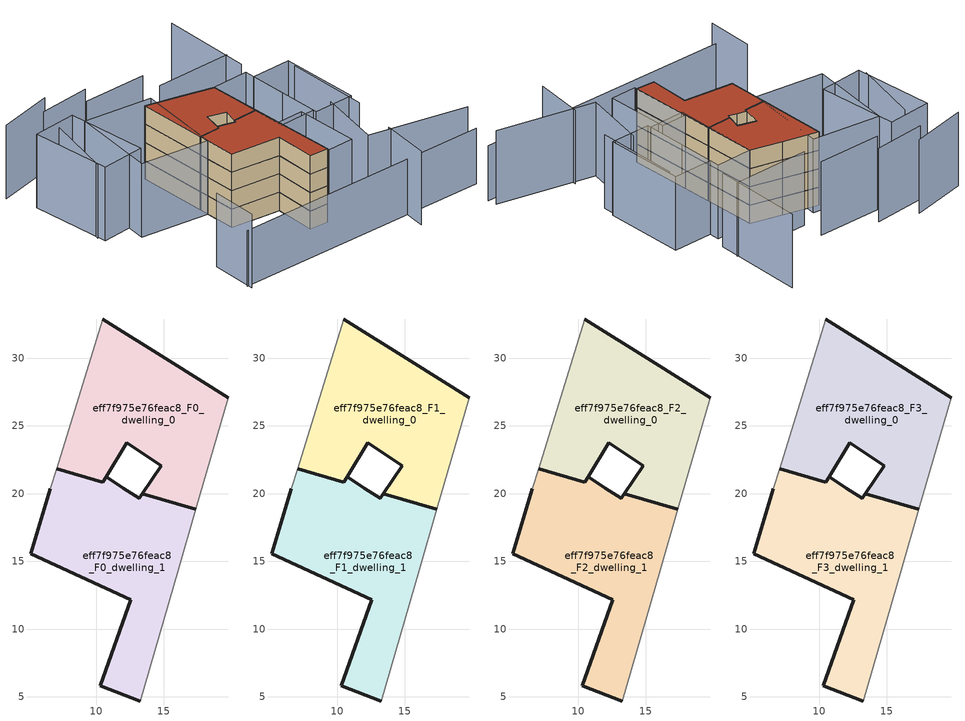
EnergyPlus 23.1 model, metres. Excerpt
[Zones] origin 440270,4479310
eff7f975e76feac8_F0_dwelling_0
 floor ground (EU_floor_Construction): 17.37,18.85 19.77,27.07 15.4,29.82 10.48,32.89 7.08,21.85 10.5,20.86 10.5,20.85 10.73,21.24 10.74,21.24 12.26,23.77 14.8,22.06 13.41,20.01 z0
 wall outside (EU_wall_Construction): 10.48,32.89 15.4,29.82 19.77,27.07 / 17.37,18.85 13.41,20.01 14.8,22.06 12.26,23.77 10.74,21.24 10.73,21.24 10.5,20.85 10.5,20.86 7.08,21.85 z0:3
 wall adiabatic (EU_wall_Construction): 7.08,21.85 10.48,32.89 / 19.77,27.07 17.37,18.85 z0:3
eff7f975e76feac8_F0_dwelling_1
 floor ground (EU_floor_Construction): 13.24,4.69 16.06,14.35 17.37,18.85 13.41,20.01 13.17,19.66 12.01,20.41 10.73,21.24 10.5,20.85 7.08,21.85 6.62,20.37 5.15,15.55 12.57,12.17 10.32,5.82 z0
 wall outside (EU_wall_Construction): 7.08,21.85 10.5,20.85 10.74,21.24 / 10.73,21.24 12.01,20.41 13.17,19.66 13.41,20.01 17.37,18.85 / 13.24,4.69 10.32,5.82 12.57,12.17 5.15,15.55 6.62,20.37 z0:3
 wall adiabatic (EU_wall_Construction): 6.62,20.37 7.08,21.85 / 17.37,18.85 16.06,14.35 13.24,4.69 z0:3
eff7f975e76feac8_F1_dwelling_0
 floor to eff7f975e76feac8_F0_dwelling_0 (EU_floor_Construction): 17.37,18.85 19.77,27.07 15.4,29.82 10.48,32.89 7.08,21.85 10.5,20.86 10.5,20.85 10.73,21.24 10.74,21.24 12.26,23.77 14.8,22.06 13.41,20.01 z3
 wall outside (EU_wall_Construction): 10.48,32.89 15.4,29.82 19.77,27.07 / 17.37,18.85 13.41,20.01 14.8,22.06 12.26,23.77 10.74,21.24 10.73,21.24 10.5,20.85 10.5,20.86 7.08,21.85 z3:6
 wall adiabatic (EU_wall_Construction): 7.08,21.85 10.48,32.89 / 19.77,27.07 17.37,18.85 z3:6
eff7f975e76feac8_F1_dwelling_1
 floor to eff7f975e76feac8_F0_dwelling_1 (EU_floor_Construction): 13.24,4.69 16.06,14.35 17.37,18.85 13.41,20.01 13.17,19.66 12.01,20.41 10.73,21.24 10.5,20.85 7.08,21.85 6.62,20.37 5.15,15.55 12.57,12.17 10.31,5.82 z3
 wall outside (EU_wall_Construction): 7.08,21.85 10.5,20.85 10.74,21.24 / 10.73,21.24 12.01,20.41 13.17,19.66 13.41,20.01 17.37,18.85 / 13.24,4.69 10.32,5.82 12.57,12.17 5.15,15.55 6.62,20.37 z3:6
 wall adiabatic (EU_wall_Construction): 6.62,20.37 7.08,21.85 / 17.37,18.85 16.06,14.35 13.24,4.69 z3:6
eff7f975e76feac8_F2_dwelling_0
 floor to eff7f975e76feac8_F1_dwelling_0 (EU_floor_Construction): 17.37,18.85 19.77,27.07 15.4,29.82 10.48,32.89 7.08,21.85 10.5,20.86 10.5,20.85 10.73,21.24 10.74,21.24 12.26,23.77 14.8,22.06 13.41,20.01 z6
 wall outside (EU_wall_Construction): 10.48,32.89 15.4,29.82 19.77,27.07 / 17.37,18.85 13.41,20.01 14.8,22.06 12.26,23.77 10.74,21.24 10.73,21.24 10.5,20.85 10.5,20.86 7.08,21.85 z6:9
 wall adiabatic (EU_wall_Construction): 7.08,21.85 10.48,32.89 / 19.77,27.07 17.37,18.85 z6:9
eff7f975e76feac8_F2_dwelling_1
 floor to eff7f975e76feac8_F1_dwelling_1 (EU_floor_Construction): 13.24,4.69 16.06,14.35 17.37,18.85 13.41,20.01 13.17,19.66 12.01,20.41 10.73,21.24 10.5,20.85 7.08,21.85 6.62,20.37 5.15,15.55 12.57,12.17 10.31,5.82 z6
 wall outside (EU_wall_Construction): 7.08,21.85 10.5,20.85 10.74,21.24 / 10.73,21.24 12.01,20.41 13.17,19.66 13.41,20.01 17.37,18.85 / 13.24,4.69 10.32,5.82 12.57,12.17 5.15,15.55 6.62,20.37 z6:9
 wall adiabatic (EU_wall_Construction): 6.62,20.37 7.08,21.85 / 17.37,18.85 16.06,14.35 13.24,4.69 z6:9
eff7f975e76feac8_F3_dwelling_0
 floor to eff7f975e76feac8_F2_dwelling_0 (EU_floor_Construction): 17.37,18.85 19.77,27.07 15.4,29.82 10.48,32.89 7.08,21.85 10.5,20.86 10.5,20.85 10.73,21.24 10.74,21.24 12.26,23.77 14.8,22.06 13.41,20.01 z9
 wall outside (EU_wall_Construction): 10.48,32.89 15.4,29.82 19.77,27.07 / 17.37,18.85 13.41,20.01 14.8,22.06 12.26,23.77 10.74,21.24 10.73,21.24 10.5,20.85 10.5,20.86 7.08,21.85 z9:12
 wall adiabatic (EU_wall_Construction): 7.08,21.85 10.48,32.89 / 19.77,27.07 17.37,18.85 z9:12
 roof outside (EU_roof_Construction): 15.4,29.82 19.77,27.07 17.37,18.85 13.41,20.01 14.8,22.06 12.26,23.77 10.74,21.24 10.73,21.24 10.5,20.85 10.5,20.86 7.08,21.85 10.48,32.89 z12
eff7f975e76feac8_F3_dwelling_1
 floor to eff7f975e76feac8_F2_dwelling_1 (EU_floor_Construction): 13.24,4.69 16.06,14.35 17.37,18.85 13.41,20.01 13.17,19.66 12.01,20.41 10.73,21.24 10.5,20.85 7.08,21.85 6.62,20.37 5.15,15.55 12.57,12.17 10.31,5.82 z9
 wall outside (EU_wall_Construction): 7.08,21.85 10.5,20.85 10.74,21.24 / 10.73,21.24 12.01,20.41 13.17,19.66 13.41,20.01 17.37,18.85 / 13.24,4.69 10.32,5.82 12.57,12.17 5.15,15.55 6.62,20.37 z9:12
 wall adiabatic (EU_wall_Construction): 6.62,20.37 7.08,21.85 / 17.37,18.85 16.06,14.35 13.24,4.69 z9:12
 roof outside (EU_roof_Construction): 17.37,18.85 16.06,14.35 13.24,4.69 10.32,5.82 12.57,12.17 5.15,15.55 6.62,20.37 7.08,21.85 10.5,20.85 10.73,21.24 12.01,20.41 13.17,19.66 13.41,20.01 z12
shading: 33.24,-6.35 19.34,1.7 / 19.34,1.7 24.7,10.95 / 26.43,7.3 30.58,20.31 / 27.15,26.99 31.99,41.19 / -0.91,40.1 -6.97,30.25 / 10.14,42.43 1.8,44.23 / 5.21,46.13 -4.06,46.95 / 28.43,30.07 16.3,33.9 / 17.44,37.36 7.32,40.53 / 19.29,-6.98 22.68,0.32 / -5.27,11.88 -7.75,4.72 / 13.14,4.35 16.06,14.35 / 16.06,14.35 20.21,13.13 / 20.21,13.13 17.3,3.14 / 17.3,3.14 13.14,4.35 / 21.22,11.24 25.09,23.77 / 25.09,23.77 31.41,21.81 / 31.41,21.81 27.54,9.29 / 27.54,9.29 21.22,11.24 / 25.56,25.28 21.4,11.83 / 21.4,11.83 15.61,13.62 / 15.61,13.62 19.77,27.07 / 19.77,27.07 25.56,25.28 / -3.53,25.1 2.43,37.91 / 2.43,37.91 12.59,33.18 / 12.59,33.18 6.62,20.37 / 6.62,20.37 -3.53,25.1 / 2.99,40.33 0.02,27.38 / 0.02,27.38 -7.02,29 / -7.02,29 -4.05,41.95 / -4.05,41.95 2.99,40.33 z0:12; -7.63,5.51 33.03,-7.83 z0:9
[Building]
EU S2 Campaign: North Axis=0; Terrain=City; Solar Distribution=FullExterior
[Site:Location]
Madrid: Latitude=40.5; Longitude=-3.5; Time Zone=1; Elevation=609
[SizingPeriod:WeatherFileDays]
AnnualSizingPeriod: Begin Month=1; Begin Day of Month=1; End Month=12; End Day of Month=31; Day of Week for Start Day=Monday; Use Weather File Daylight Saving Period=No; Use Weather File Rain and Snow Indicators=No
[MATERIAL]
EU_InternalMass_Material: Roughness=MediumRough; Thickness=0.1; Conductivity=1; Density=1800; Specific Heat=900; Thermal Absorptance=0.9; Solar Absorptance=0.7; Visible Absorptance=0.7
[MATERIAL:NOMASS] Roughness=MediumRough; Thermal Absorptance=0.9; Solar Absorptance=0.7; Visible Absorptance=0.7
Name | Thermal Resistance
EU_wall_NoMass | 1.60022
EU_roof_NoMass | 1.57597
EU_floor_NoMass | 0.470652
[CONSTRUCTION]
EU_wall_Construction: EU_wall_NoMass
EU_roof_Construction: EU_roof_NoMass
EU_floor_Construction: EU_floor_NoMass
EU_InternalMass_Construction: EU_InternalMass_Material
[ZONE] Type=1; Multiplier=1; Ceiling Height=autocalculate; Floor Area=autocalculate; Part of Total Floor Area=Yes
Name | Volume
eff7f975e76feac8_F0_dwelling_0; eff7f975e76feac8_F1_dwelling_0; eff7f975e76feac8_F2_dwelling_0; eff7f975e76feac8_F3_dwelling_0 | 294.96
eff7f975e76feac8_F0_dwelling_1; eff7f975e76feac8_F1_dwelling_1; eff7f975e76feac8_F2_dwelling_1; eff7f975e76feac8_F3_dwelling_1 | 297.026
[INTERNALMASS] Construction=EU_InternalMass_Construction
Name | Zone or ZoneList | Surface Area
eff7f975e76feac8_F0_dwelling_0_EU_InternalMass | eff7f975e76feac8_F0_dwelling_0 | 98.3197
eff7f975e76feac8_F0_dwelling_1_EU_InternalMass | eff7f975e76feac8_F0_dwelling_1 | 99.0087
eff7f975e76feac8_F1_dwelling_0_EU_InternalMass | eff7f975e76feac8_F1_dwelling_0 | 98.3197
eff7f975e76feac8_F1_dwelling_1_EU_InternalMass | eff7f975e76feac8_F1_dwelling_1 | 99.0087
eff7f975e76feac8_F2_dwelling_0_EU_InternalMass | eff7f975e76feac8_F2_dwelling_0 | 98.3197
eff7f975e76feac8_F2_dwelling_1_EU_InternalMass | eff7f975e76feac8_F2_dwelling_1 | 99.0087
eff7f975e76feac8_F3_dwelling_0_EU_InternalMass | eff7f975e76feac8_F3_dwelling_0 | 98.3197
eff7f975e76feac8_F3_dwelling_1_EU_InternalMass | eff7f975e76feac8_F3_dwelling_1 | 99.0087
[OTHEREQUIPMENT] Fuel Type=Electricity; Design Level Calculation Method=Watts/Area; Power per Zone Floor Area=1; Fraction Latent=0; Fraction Radiant=0; Fraction Lost=0; Carbon Dioxide Generation Rate=0; EndUse Subcategory=EU_Step8_InternalGains
Name | Zone or ZoneList or Space or SpaceList | Schedule
EU_Step8_InternalGain_eff7f975e76feac8_F0_dwelling_0_f000 | eff7f975e76feac8_F0_dwelling_0 | EU_Step8_GainSchedule_eff7f975e76feac8_F0_dwelling_0_f000
EU_Step8_InternalGain_eff7f975e76feac8_F0_dwelling_1_f000 | eff7f975e76feac8_F0_dwelling_1 | EU_Step8_GainSchedule_eff7f975e76feac8_F0_dwelling_1_f000
EU_Step8_InternalGain_eff7f975e76feac8_F1_dwelling_0_f000 | eff7f975e76feac8_F1_dwelling_0 | EU_Step8_GainSchedule_eff7f975e76feac8_F1_dwelling_0_f000
EU_Step8_InternalGain_eff7f975e76feac8_F1_dwelling_1_f000 | eff7f975e76feac8_F1_dwelling_1 | EU_Step8_GainSchedule_eff7f975e76feac8_F1_dwelling_1_f000
EU_Step8_InternalGain_eff7f975e76feac8_F2_dwelling_0_f000 | eff7f975e76feac8_F2_dwelling_0 | EU_Step8_GainSchedule_eff7f975e76feac8_F2_dwelling_0_f000
EU_Step8_InternalGain_eff7f975e76feac8_F2_dwelling_1_f000 | eff7f975e76feac8_F2_dwelling_1 | EU_Step8_GainSchedule_eff7f975e76feac8_F2_dwelling_1_f000
EU_Step8_InternalGain_eff7f975e76feac8_F3_dwelling_0_f000 | eff7f975e76feac8_F3_dwelling_0 | EU_Step8_GainSchedule_eff7f975e76feac8_F3_dwelling_0_f000
EU_Step8_InternalGain_eff7f975e76feac8_F3_dwelling_1_f000 | eff7f975e76feac8_F3_dwelling_1 | EU_Step8_GainSchedule_eff7f975e76feac8_F3_dwelling_1_f000
[ZONEVENTILATION:DESIGNFLOWRATE] Schedule=EU_AlwaysOn; Design Flow Rate Calculation Method=AirChanges/Hour; Air Changes per Hour=0.480704; Ventilation Type=Natural; Fan Pressure Rise=0; Fan Total Efficiency=1; Constant Term Coefficient=1; Temperature Term Coefficient=0; Velocity Term Coefficient=0; Velocity Squared Term Coefficient=0; Minimum Indoor Temperature=-100; Maximum Indoor Temperature=100; Delta Temperature=-100; Minimum Outdoor Temperature=-100; Maximum Outdoor Temperature=100; Maximum Wind Speed=40
Name | Zone or ZoneList or Space or SpaceList
EU_ConstantAir_eff7f975e76feac8_F0_dwelling_0 | eff7f975e76feac8_F0_dwelling_0
EU_ConstantAir_eff7f975e76feac8_F0_dwelling_1 | eff7f975e76feac8_F0_dwelling_1
EU_ConstantAir_eff7f975e76feac8_F1_dwelling_0 | eff7f975e76feac8_F1_dwelling_0
EU_ConstantAir_eff7f975e76feac8_F1_dwelling_1 | eff7f975e76feac8_F1_dwelling_1
EU_ConstantAir_eff7f975e76feac8_F2_dwelling_0 | eff7f975e76feac8_F2_dwelling_0
EU_ConstantAir_eff7f975e76feac8_F2_dwelling_1 | eff7f975e76feac8_F2_dwelling_1
EU_ConstantAir_eff7f975e76feac8_F3_dwelling_0 | eff7f975e76feac8_F3_dwelling_0
EU_ConstantAir_eff7f975e76feac8_F3_dwelling_1 | eff7f975e76feac8_F3_dwelling_1
[HVACTEMPLATE:THERMOSTAT] Constant Heating Setpoint=20; Constant Cooling Setpoint=50
EU_HeatOnly_eff7f975e76feac8_F0_dwelling_0; EU_HeatOnly_eff7f975e76feac8_F0_dwelling_1; EU_HeatOnly_eff7f975e76feac8_F1_dwelling_0; EU_HeatOnly_eff7f975e76feac8_F1_dwelling_1; EU_HeatOnly_eff7f975e76feac8_F2_dwelling_0; EU_HeatOnly_eff7f975e76feac8_F2_dwelling_1; EU_HeatOnly_eff7f975e76feac8_F3_dwelling_0; EU_HeatOnly_eff7f975e76feac8_F3_dwelling_1
[HVACTEMPLATE:ZONE:IDEALLOADSAIRSYSTEM] System Availability Schedule=EU_AlwaysOn; Maximum Heating Supply Air Temperature=50; Minimum Cooling Supply Air Temperature=13; Maximum Heating Supply Air Humidity Ratio=0.0156; Minimum Cooling Supply Air Humidity Ratio=0.0077; Heating Limit=NoLimit; Cooling Limit=NoLimit; Heating Availability Schedule=EU_AlwaysOn; Cooling Availability Schedule=EU_CoolingOff; Dehumidification Control Type=ConstantSensibleHeatRatio; Cooling Sensible Heat Ratio=0.7; Dehumidification Setpoint=60; Humidification Control Type=None; Humidification Setpoint=30; Outdoor Air Method=None; Outdoor Air Flow Rate per Person=0.00944; Outdoor Air Flow Rate per Zone Floor Area=0; Outdoor Air Flow Rate per Zone=0; Demand Controlled Ventilation Type=None; Outdoor Air Economizer Type=NoEconomizer; Heat Recovery Type=None; Sensible Heat Recovery Effectiveness=0.7; Latent Heat Recovery Effectiveness=0.65
Name | Template Thermostat
eff7f975e76feac8_F0_dwelling_0 | EU_HeatOnly_eff7f975e76feac8_F0_dwelling_0
eff7f975e76feac8_F0_dwelling_1 | EU_HeatOnly_eff7f975e76feac8_F0_dwelling_1
eff7f975e76feac8_F1_dwelling_0 | EU_HeatOnly_eff7f975e76feac8_F1_dwelling_0
eff7f975e76feac8_F1_dwelling_1 | EU_HeatOnly_eff7f975e76feac8_F1_dwelling_1
eff7f975e76feac8_F2_dwelling_0 | EU_HeatOnly_eff7f975e76feac8_F2_dwelling_0
eff7f975e76feac8_F2_dwelling_1 | EU_HeatOnly_eff7f975e76feac8_F2_dwelling_1
eff7f975e76feac8_F3_dwelling_0 | EU_HeatOnly_eff7f975e76feac8_F3_dwelling_0
eff7f975e76feac8_F3_dwelling_1 | EU_HeatOnly_eff7f975e76feac8_F3_dwelling_1
[SIZING:ZONE] Zone Cooling Design Supply Air Temperature Input Method=SupplyAirTemperature; Zone Cooling Design Supply Air Temperature=13; Zone Heating Design Supply Air Temperature Input Method=SupplyAirTemperature; Zone Heating Design Supply Air Temperature=50; Zone Cooling Design Supply Air Humidity Ratio=0.008; Zone Heating Design Supply Air Humidity Ratio=0.008; Cooling Design Air Flow Method=DesignDay; Cooling Design Air Flow Rate=0; Cooling Minimum Air Flow per Zone Floor Area=0.000762; Cooling Minimum Air Flow=0; Cooling Minimum Air Flow Fraction=0.2; Heating Design Air Flow Method=DesignDay; Heating Design Air Flow Rate=0; Heating Maximum Air Flow per Zone Floor Area=0.002032; Heating Maximum Air Flow=0.141576; Heating Maximum Air Flow Fraction=0.3; Account for Dedicated Outdoor Air System=No; Dedicated Outdoor Air System Control Strategy=NeutralSupplyAir; Dedicated Outdoor Air Low Setpoint Temperature for Design=autosize; Dedicated Outdoor Air High Setpoint Temperature for Design=autosize; Zone Load Sizing Method=Sensible Load Only No Latent Load; Zone Latent Cooling Design Supply Air Humidity Ratio Input Method=HumidityRatioDifference; Zone Cooling Design Supply Air Humidity Ratio Difference=0.005; Zone Latent Heating Design Supply Air Humidity Ratio Input Method=HumidityRatioDifference; Zone Humidification Design Supply Air Humidity Ratio Difference=0.005
eff7f975e76feac8_F0_dwelling_0; eff7f975e76feac8_F0_dwelling_1; eff7f975e76feac8_F1_dwelling_0; eff7f975e76feac8_F1_dwelling_1; eff7f975e76feac8_F2_dwelling_0; eff7f975e76feac8_F2_dwelling_1; eff7f975e76feac8_F3_dwelling_0; eff7f975e76feac8_F3_dwelling_1
[SCHEDULE:CONSTANT]
Name | Hourly Value
EU_AlwaysOn | 1
EU_CoolingOff | 0
[SCHEDULE:FILE] Column Number=1; Rows to Skip at Top=0; Number of Hours of Data=8760; Column Separator=Comma; Interpolate to Timestep=No; Minutes per Item=60; Adjust Schedule for Daylight Savings=Yes
Name | File
EU_Step8_GainSchedule_eff7f975e76feac8_F0_dwelling_0_f000 | ../../schedules/eff7f975e76feac8/eff7f975e76feac8_F0_dwelling_0_f000_gain.csv
EU_Step8_GainSchedule_eff7f975e76feac8_F0_dwelling_1_f000 | ../../schedules/eff7f975e76feac8/eff7f975e76feac8_F0_dwelling_1_f000_gain.csv
EU_Step8_GainSchedule_eff7f975e76feac8_F1_dwelling_0_f000 | ../../schedules/eff7f975e76feac8/eff7f975e76feac8_F1_dwelling_0_f000_gain.csv
EU_Step8_GainSchedule_eff7f975e76feac8_F1_dwelling_1_f000 | ../../schedules/eff7f975e76feac8/eff7f975e76feac8_F1_dwelling_1_f000_gain.csv
EU_Step8_GainSchedule_eff7f975e76feac8_F2_dwelling_0_f000 | ../../schedules/eff7f975e76feac8/eff7f975e76feac8_F2_dwelling_0_f000_gain.csv
EU_Step8_GainSchedule_eff7f975e76feac8_F2_dwelling_1_f000 | ../../schedules/eff7f975e76feac8/eff7f975e76feac8_F2_dwelling_1_f000_gain.csv
EU_Step8_GainSchedule_eff7f975e76feac8_F3_dwelling_0_f000 | ../../schedules/eff7f975e76feac8/eff7f975e76feac8_F3_dwelling_0_f000_gain.csv
EU_Step8_GainSchedule_eff7f975e76feac8_F3_dwelling_1_f000 | ../../schedules/eff7f975e76feac8/eff7f975e76feac8_F3_dwelling_1_f000_gain.csv
